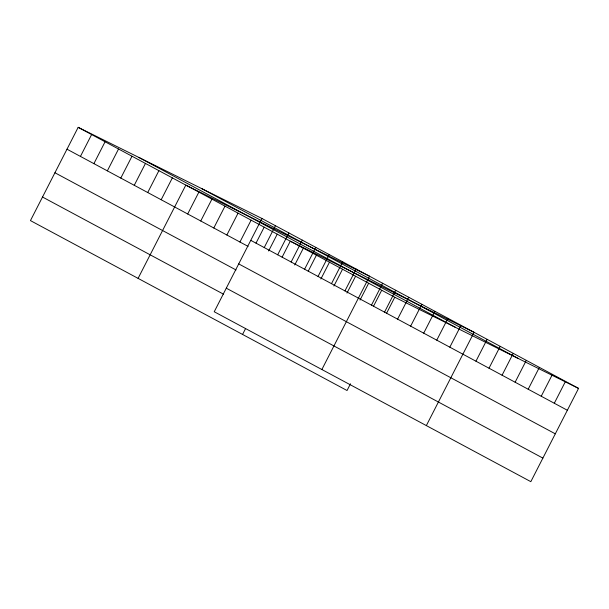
<?xml version="1.0" encoding="UTF-8"?>
<svg xmlns="http://www.w3.org/2000/svg" width="609" height="609" viewBox="0 0 609 609"><rect width="100%" height="100%" fill="white"/><g stroke="black" fill="none" stroke-linecap="round" stroke-linejoin="round"><path stroke-width="0.91" d="M261.954 218.479L214.231 311.747L530.827 481.666L578.55 388.397L261.954 218.479L78.173 127.334L30.45 220.603L347.046 390.521L350.487 383.784M80.441 156.414L91.632 134.559M93.9 163.638L105.083 141.775M107.351 170.863L118.542 148.999M120.81 178.079L131.993 156.224M134.262 185.303L145.452 163.44M147.721 192.528L158.903 170.665M161.172 199.744L172.362 177.889M138.091 278.374L185.821 185.106L369.602 276.25L321.872 369.518M187.686 213.98L198.877 192.117M200.749 220.991L211.94 199.128M213.812 227.994L224.995 206.139M226.868 235.005L238.058 213.142M239.931 242.017L251.114 220.153M256.001 243.136L264.177 227.165M264.222 247.566L275.413 225.703M268.63 250.992L277.232 234.176M277.681 254.783L288.872 232.927M242.565 334.448L245.579 328.555M282.119 257.158L290.295 241.179L474.076 332.324L426.346 425.592M291.132 262.007L302.323 240.144M294.748 265.006L303.351 248.19M304.591 269.231L315.782 247.368M308.238 271.172L316.414 255.201M318.043 276.448L329.233 254.592M320.867 279.029L329.469 262.213M331.502 283.672L342.692 261.809M333.922 286.032L342.532 269.216M344.953 290.896L356.143 269.033M346.985 293.043L355.587 276.227M360.041 300.054L368.651 283.238M371.475 305.124L382.658 283.261M373.53 306.22L381.706 290.249M384.53 312.135L395.721 290.272M386.593 313.232L394.769 297.253L78.173 127.334M397.593 319.146L408.776 297.283M410.649 326.15L421.839 304.287M423.712 333.161L434.895 311.298M436.767 340.172L447.958 318.309M449.83 347.183L461.013 325.32M475.949 361.198L487.131 339.335M489.004 368.209L500.195 346.346M502.067 375.22L513.25 353.357M515.123 382.224L526.313 360.361M528.186 389.235L539.368 367.372M541.241 396.246L552.432 374.383M554.304 403.257L565.487 381.394M394.769 297.253L578.55 388.397M201.313 188.402L517.901 358.32M138.822 157.411L455.418 327.33M250.771 240.342L567.36 410.26M66.99 149.197L248.091 246.394M238.713 263.903L555.301 433.829M54.932 172.758L236.033 269.962M226.289 288.179L542.885 458.105M42.508 197.034L223.61 294.238"/></g></svg>
